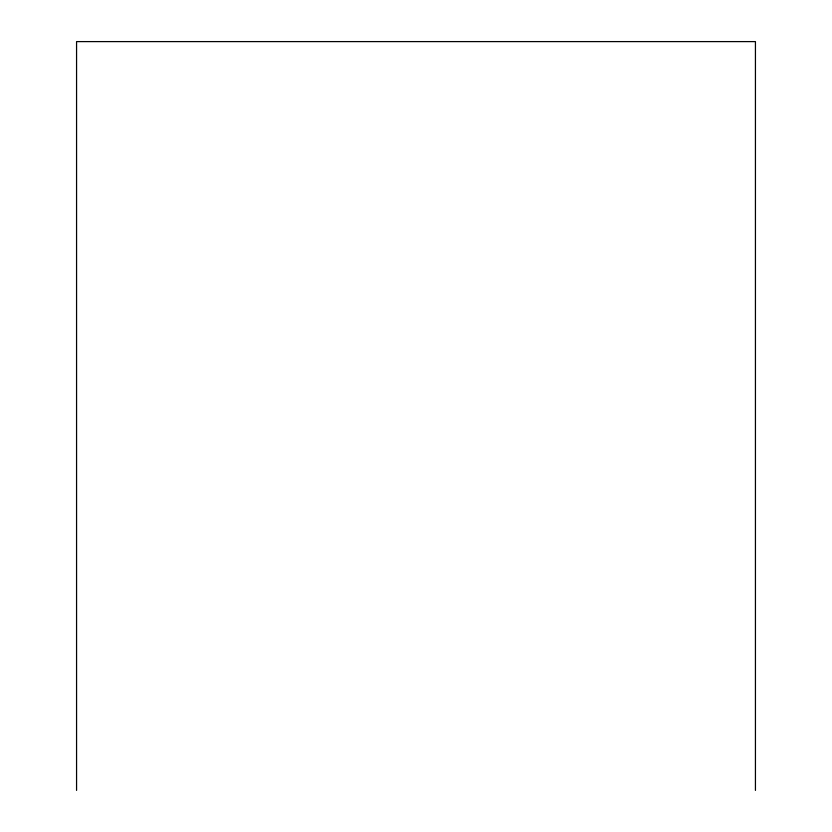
<?xml version="1.0" encoding="UTF-8"?>
<svg xmlns="http://www.w3.org/2000/svg" width="832" height="832" viewBox="0 0 832 832"><rect width="100%" height="100%" fill="white"/><g stroke="black" fill="none" stroke-linecap="round" stroke-linejoin="round"><path stroke-width="1.25" d="M755.435 790.4L755.435 41.6L76.565 41.6L76.565 790.4"/></g></svg>
